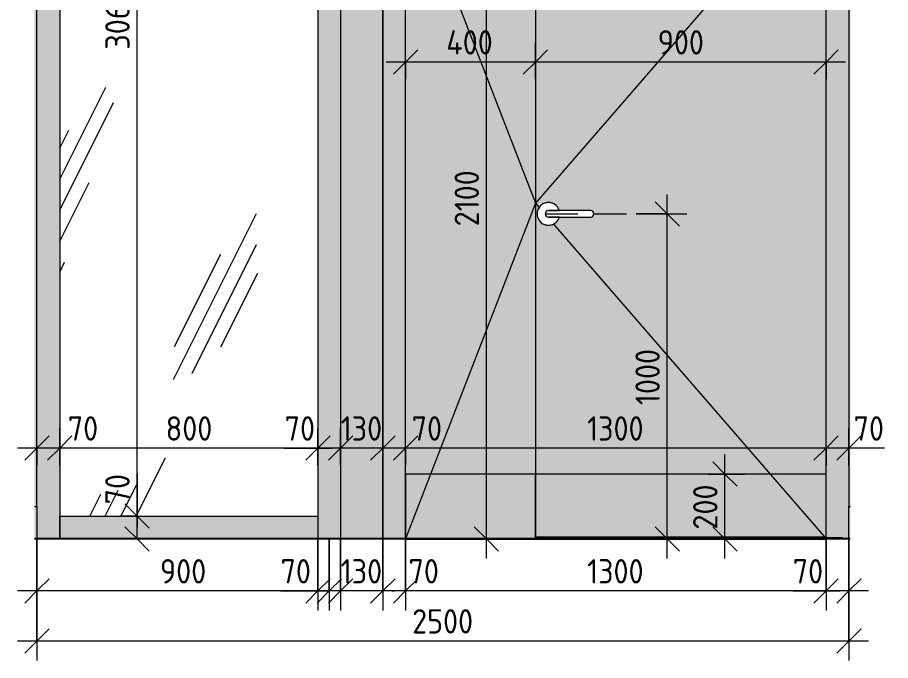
# Model space of a CAD drawing. Header units: millimetres. Extents: x 1724 to 30795, y -433 to 12638.
# Drawn here: x 13324 to 16012, y -374 to 1604 of the extents above; entities that cross this region are included whole.
import ezdxf

# ---------------------------------------------------------------- set-up
doc = ezdxf.new("R2010")
doc.units = ezdxf.units.MM
doc.linetypes.add('ADSK_Штрих_ш2 п1', pattern=[150, 100, -50])
for name, color, linetype, lineweight in [('A-ANNO-DIMS', 7, 'Continuous', 9), ('A-ANNO-DIMS-50', 7, 'Continuous', 9), ('A-DETL', 7, 'Continuous', 9), ('A-DETL-1', 7, 'ADSK_Штрих_ш2 п1', 9), ('A-DOOR', 7, 'Continuous', 9), ('A-FLOR', 7, 'Continuous', 9), ('A-GENM', 7, 'Continuous', 9), ('A-GLAZ-CURT', 7, 'Continuous', 9), ('A-GLAZ-CWMG', 7, 'Continuous', 9), ('A-WALL-PATT', 7, 'Continuous', 9), ('I-WALL', 7, 'Continuous', 9), ('Ограждение', 7, 'Continuous', 9), ('Поручни', 7, 'Continuous', 9)]:
    doc.layers.add(name, color=color, linetype=linetype, lineweight=lineweight)
for name, color, linetype, lineweight, true_color in [('A-DETL-GENF-1', 7, 'Continuous', 9, 0xeeeeee), ('A-FLOR-1', 7, 'Continuous', 9, 0x787878), ('A-FLOR-FNSH-1', 7, 'Continuous', 25, 0x3c3c3c)]:
    doc.layers.add(name, color=color, linetype=linetype, lineweight=lineweight, true_color=true_color)
doc.styles.add('ISOCPEUR_1', font='isocpeur.ttf', dxfattribs={"width": 0.9, "height": 75})
doc.dimstyles.new('ISO-1_5', dxfattribs={"dimscale": 304.8, "dimtxt": 74.698588, "dimasz": 0.246063, "dimexe": 0.19685, "dimexo": 0, "dimgap": 0, "dimtad": 1, "dimdec": 0, "dimrnd": 10, "dimzin": 0, "dimdsep": 46, "dimtxsty": 'ISOCPEUR_1', "dimblk1": 'OBLIQUE', "dimblk2": 'OBLIQUE', "dimsah": 1, "dimcen": 0.09, "dimdle": 0.19685, "dimazin": 0, "dimtfac": 1, "dimtdec": 4, "dimtix": 1, "dimtmove": 0, "dimatfit": 3, "dimfxl": 1, "dimtvp": 1, "dimtolj": 1, "dimtzin": 0, "dimarcsym": 2})
doc.dimstyles.new('ISO-1_5_1', dxfattribs={"dimscale": 304.8, "dimtxt": 74.698588, "dimasz": 0.246063, "dimexe": 0.19685, "dimexo": 0, "dimgap": 0, "dimtad": 1, "dimdec": 0, "dimrnd": 10, "dimzin": 0, "dimdsep": 46, "dimtxsty": 'ISOCPEUR_1', "dimblk1": 'OBLIQUE', "dimblk2": 'OBLIQUE', "dimsah": 1, "dimcen": 0.09, "dimdle": 0.19685, "dimazin": 0, "dimtfac": 1, "dimtdec": 4, "dimtix": 1, "dimtmove": 1, "dimatfit": 3, "dimfxl": 1, "dimtvp": 1, "dimtolj": 1, "dimtzin": 0, "dimarcsym": 2})

# ---------------------------------------------------------------- blocks, each defined once
blk = doc.blocks.new('Прямоугольный импост - 50 x 70 мм-31700031-Д-21 копия 2')
at = {"layer": 'A-GLAZ-CWMG'}
blk.add_hatch(color=256, dxfattribs=at).paths.add_polyline_path([(-24990, 0), (-24940, 0), (-24940, 2100), (-25010, 2100), (-25010, 0)])
blk.add_line((-24940, 2100), (-24940, 0), dxfattribs=at)
blk = doc.blocks.new('Дверь_Витражная_остекление_ - ДВН_ДАО_Главный вход_1200 в свету-31742133-Д-21 копия 2')
at = {"layer": 'A-DOOR'}
blk.add_hatch(color=256, dxfattribs=at).paths.add_polyline_path([(-23475, 199.6), (-23475, 2065), (-23875, 2065), (-23875, 199.6), (-23492.2, 199.6)])
h = blk.add_hatch(color=256, dxfattribs=at)
h.paths.add_polyline_path([(-22580, 199.6), (-22580, 2065), (-23475, 2065), (-23475, 199.6)])
h.paths.add_polyline_path([(-23435, 965), (-23444.5, 966.3), (-23452.8, 969.9), (-23459.9, 975.4), (-23465.4, 982.7), (-23468.8, 991), (-23470, 1000), (-23468.8, 1009.1), (-23465.3, 1017.5), (-23459.7, 1024.7), (-23452.5, 1030.3), (-23442.9, 1034), (-23435, 1035), (-23425.9, 1033.8), (-23417.5, 1030.3), (-23410.3, 1024.7), (-23404.7, 1017.5), (-23401.2, 1010), (-23302.4, 1009.7), (-23298.4, 1007.4), (-23297.1, 1006), (-23296.1, 1004.4), (-23295.3, 1002.6), (-23295.2, 998.4), (-23296.1, 995.6), (-23296.3, 995), (-23299.3, 991.8), (-23301.7, 990.6), (-23302.4, 990.3), (-23309.4, 990), (-23401.5, 990), (-23405.1, 981.7), (-23410.8, 974.7), (-23418.1, 969.3), (-23426.5, 966), (-23435, 965)])
for p, q in [((-23875, 2), (-23875, 2065)), ((-23475, 2065), (-23875, 2065)), ((-22580, 2065), (-23475, 1032.5)), ((-23475, 2065), (-23475, 2)), ((-23475, 1032.5), (-23463.8, 1019.5)), ((-23305, 1010), (-23435, 1010)), ((-23435, 1010), (-23401.5, 1010)), ((-23320, 1010), (-23420, 1010)), ((-23435, 990), (-23305, 990)), ((-23401.5, 990), (-23435, 990)), ((-23420, 990), (-23320, 990)), ((-23419.7, 968.7), (-22585.5, 6.3))]:
    blk.add_line(p, q, dxfattribs=at)
at = {"layer": 'A-DOOR', "flags": 128}
for points in [[(-23420, 1010), (-23420.6, 1010), (-23421.2, 1010), (-23421.8, 1010), (-23422.4, 1010), (-23423, 1010), (-23423.6, 1010), (-23424.1, 1010), (-23424.7, 1010), (-23425.3, 1010), (-23425.8, 1010), (-23426.4, 1010), (-23426.9, 1010), (-23427.5, 1010), (-23428, 1010), (-23428.5, 1010), (-23429, 1010), (-23429.4, 1010), (-23429.9, 1010), (-23430.3, 1010), (-23430.8, 1010), (-23431.2, 1010), (-23431.6, 1010), (-23431.9, 1010), (-23432.3, 1010), (-23432.6, 1010), (-23432.9, 1010), (-23433.2, 1010), (-23433.5, 1010), (-23433.8, 1010), (-23434, 1010), (-23434.2, 1010), (-23434.4, 1010), (-23434.5, 1010), (-23434.7, 1010), (-23434.8, 1010), (-23434.9, 1010), (-23434.9, 1010), (-23435, 1010), (-23435, 1010)], [(-23305, 1010), (-23305, 1010), (-23305.1, 1010), (-23305.2, 1010), (-23305.3, 1010), (-23305.4, 1010), (-23305.6, 1010), (-23305.8, 1010), (-23306, 1010), (-23306.2, 1010), (-23306.4, 1010), (-23306.7, 1010), (-23307, 1010), (-23307.3, 1010), (-23307.6, 1010), (-23308, 1010), (-23308.3, 1010), (-23308.7, 1010), (-23309.1, 1010), (-23309.5, 1010), (-23310, 1010), (-23310.4, 1010), (-23310.9, 1010), (-23311.4, 1010), (-23311.9, 1010), (-23312.4, 1010), (-23312.9, 1010), (-23313.5, 1010), (-23314, 1010), (-23314.6, 1010), (-23315.1, 1010), (-23315.7, 1010), (-23316.3, 1010), (-23316.9, 1010), (-23317.5, 1010), (-23318, 1010), (-23318.6, 1010), (-23319.2, 1010), (-23319.8, 1010), (-23320, 1010)], [(-23435, 990), (-23435, 990), (-23434.9, 990), (-23434.8, 990), (-23434.7, 990), (-23434.6, 990), (-23434.4, 990), (-23434.2, 990), (-23434, 990), (-23433.8, 990), (-23433.6, 990), (-23433.3, 990), (-23433, 990), (-23432.7, 990), (-23432.4, 990), (-23432, 990), (-23431.7, 990), (-23431.3, 990), (-23430.9, 990), (-23430.5, 990), (-23430, 990), (-23429.6, 990), (-23429.1, 990), (-23428.6, 990), (-23428.1, 990), (-23427.6, 990), (-23427.1, 990), (-23426.5, 990), (-23426, 990), (-23425.4, 990), (-23424.9, 990), (-23424.3, 990), (-23423.7, 990), (-23423.1, 990), (-23422.5, 990), (-23422, 990), (-23421.4, 990), (-23420.8, 990), (-23420.2, 990), (-23420, 990)], [(-23320, 990), (-23319.4, 990), (-23318.8, 990), (-23318.2, 990), (-23317.6, 990), (-23317, 990), (-23316.4, 990), (-23315.9, 990), (-23315.3, 990), (-23314.7, 990), (-23314.2, 990), (-23313.6, 990), (-23313.1, 990), (-23312.5, 990), (-23312, 990), (-23311.5, 990), (-23311, 990), (-23310.6, 990), (-23310.1, 990), (-23309.7, 990), (-23309.2, 990), (-23308.8, 990), (-23308.4, 990), (-23308.1, 990), (-23307.7, 990), (-23307.4, 990), (-23307.1, 990), (-23306.8, 990), (-23306.5, 990), (-23306.2, 990), (-23306, 990), (-23305.8, 990), (-23305.6, 990), (-23305.5, 990), (-23305.3, 990), (-23305.2, 990), (-23305.1, 990), (-23305.1, 990), (-23305, 990), (-23305, 990)]]:
    blk.add_lwpolyline(points, dxfattribs=at)
at = {"layer": 'A-DOOR'}
for centre, radius, start, end in [((-23435, 1000), 35, 16.6015, 180), ((-23435, 1000), 35, 98.5767, 105), ((-23435, 1000), 35, 83.5447, 90), ((-23435, 1000), 35, 68.5405, 75), ((-23435, 1000), 35, 53.5543, 60), ((-23435, 1000), 35, 39.7263, 45), ((-23435, 1000), 35, 180, 343.3985), ((-23435, 1000), 10, 90, 270), ((-23435, 1000), 10, 90, 270), ((-23435, 1000), 35, 23.6155, 30), ((-23305, 1000), 10, 270, 90), ((-23435, 1000), 35, 300, 306.4457), ((-23435, 1000), 35, 315, 320.2737), ((-23435, 1000), 35, 330, 336.3845), ((-23435, 1000), 35, 255, 261.4233), ((-23435, 1000), 35, 270, 276.4553), ((-23435, 1000), 35, 285, 291.4595)]:
    blk.add_arc(centre, radius, start, end, dxfattribs=at)
blk = doc.blocks.new('Системная панель - Стемалит - 40мм-31720939-Д-21 копия 2')
at = {"layer": 'A-GLAZ-CURT'}
blk.add_hatch(color=256, dxfattribs=at).paths.add_polyline_path([(-23945, 0), (-23945, 3130), (-24075, 3130), (-24075, 0)])
for p, q in [((-23945, 3130), (-24075, 3130)), ((-24075, 3130), (-24075, 2100)), ((-23945, 2100), (-23945, 3130)), ((-24075, 2100), (-24075, 0)), ((-23945, 0), (-23945, 2100))]:
    blk.add_line(p, q, dxfattribs=at)
blk = doc.blocks.new('Прямоугольный импост - 50 x 70 мм-31687886-Д-21 копия 2')
at = {"layer": 'A-GLAZ-CWMG'}
blk.add_hatch(color=256, dxfattribs=at).paths.add_polyline_path([(-23945, 0), (-23925, 0), (-23925, 2), (-23875, 2), (-23875, 2100), (-23945, 2100), (-23945, 2)])
for p, q in [((-23945, 2100), (-23945, 0)), ((-23875, 2100), (-23875, 2065))]:
    blk.add_line(p, q, dxfattribs=at)
blk = doc.blocks.new('Плинтус - Плинтус керамогранит бежевый-32865273-Д-21 копия 2')
at = {"layer": 'A-GENM'}
blk.add_hatch(color=256, dxfattribs=at).paths.add_polyline_path([(-22505.4, 0), (-22505.4, 100), (-22510, 100), (-22510, 0)])
for p, q in [((-22510, 100), (-22505.4, 100)), ((-22510, 0), (-22510, 100))]:
    blk.add_line(p, q, dxfattribs=at)
blk = doc.blocks.new('Плинтус - Плинтус керамогранит бежевый-32865274-Д-21 копия 2')
at = {"layer": 'A-GENM'}
blk.add_hatch(color=256, dxfattribs=at).paths.add_polyline_path([(-25017.7, 0), (-25010, 0), (-25010, 100), (-25017.7, 100), (-25017.7, 6.9)])
for p, q in [((-25017.7, 100), (-25010, 100)), ((-25010, 100), (-25010, 0))]:
    blk.add_line(p, q, dxfattribs=at)
blk = doc.blocks.new('Прямоугольный импост - 50 x 70 мм-31701779-Д-21 копия 2')
at = {"layer": 'A-GLAZ-CWMG'}
blk.add_hatch(color=256, dxfattribs=at).paths.add_polyline_path([(-22510, 0), (-22510, 2100), (-22580, 2100), (-22580, 2), (-22530, 2), (-22530, 0)])
blk.add_line((-22580, 6.3), (-22580, 2100), dxfattribs=at)
blk = doc.blocks.new('Системная панель - Стекло - 40мм-31720953-Д-21 копия 2')
at = {"layer": 'A-GLAZ-CURT'}
h = blk.add_hatch(dxfattribs=at)
h.set_pattern_fill('FP_2', color=256, style=0, pattern_type=2)
h.set_pattern_definition([(63.435, (-23373.8, 63.5), (-511.17, 1533.5), [635, -381, 635, -381, -807.8]), (63.435, (-23373.8, 63.5), (-511.17, 1533.5), [-2032, 254, -553.8]), (63.435, (-23405.6, 95.2), (-511.17, 1533.5), [508, -635, 381, -381, -934.8]), (63.435, (-23405.6, 95.2), (-511.17, 1533.5), [-1905, 444.5, -490.3]), (63.435, (-23405.6, 190.5), (-511.17, 1533.5), [381, -762, 254, -381, -1061.8]), (63.435, (-23405.6, 190.5), (-511.17, 1533.5), [-1778, 571.5, -490.3]), (63.435, (-23310.3, 95.2), (-511.17, 1533.5), [381, -762, 317.5, -12809.3]), (63.435, (-23215, 190.5), (-511.17, 1533.5), [190.5, -952.5, 127, -12999.8]), (63.435, (-23373.8, 349.2), (-511.17, 1533.5), [127, -952.5, 127, -508, -1125.3]), (63.435, (-23373.8, 349.2), (-511.17, 1533.5), [-1714.5, 317.5, -807.8]), (63.435, (-22802.3, 254), (-511.17, 1533.5), [635, -952.5, 762, -503]), (63.435, (-22802.3, 158.8), (-511.17, 1533.5), [889, -635, 952.5, -376]), (63.435, (-22738.8, 190.5), (-511.17, 1533.5), [1016, -508, 762, -553.8]), (63.435, (-22643.6, 285.8), (-511.17, 1533.5), [635, -889, 508, -807.8]), (63.435, (-22738.8, 476.2), (-511.17, 1533.5), [317.5, -1270, 381, -871.3]), (63.435, (-22548.3, 381), (-511.17, 1533.5), [254, -1270, 254, -1061.8])])
h.paths.add_polyline_path([(-24940, 70), (-24145, 70), (-24145, 3130), (-24940, 3130), (-24940, 1598.2)])
blk = doc.blocks.new('Прямоугольный импост - 50 x 70 мм-31702100-Д-21 копия 2')
at = {"layer": 'A-GLAZ-CWMG'}
blk.add_hatch(color=256, dxfattribs=at).paths.add_polyline_path([(-24075, 0), (-24075, 2100), (-24145, 2100), (-24145, 0)])
for p, q in [((-24145, 2100), (-24145, 0)), ((-24075, 2100), (-24075, 0))]:
    blk.add_line(p, q, dxfattribs=at)
blk = doc.blocks.new('Прямоугольный импост - 50 x 70 мм-31720914-Д-21 копия 2')
at = {"layer": 'A-GLAZ-CWMG'}
blk.add_hatch(color=256, dxfattribs=at).paths.add_polyline_path([(-24145, 0), (-24145, 70), (-24940, 70), (-24940, 0)])
for p, q in [((-24940, 0), (-24940, 70)), ((-24940, 70), (-24145, 70)), ((-24145, 70), (-24145, 0))]:
    blk.add_line(p, q, dxfattribs=at)
blk = doc.blocks.new('Ограждение - Ограждение-32870734-Д-21 копия 2')
at = {"layer": 'Ограждение'}
blk.add_hatch(color=256, dxfattribs=at).paths.add_polyline_path([(-22620, 0), (-22620, 2), (-22580, 2), (-22580, 6.3), (-23475, 6.3), (-23475, 2), (-23268.9, 2), (-23268.9, 0)])
at = {"layer": 'Поручни'}
for p, q in [((-23475, 6.3), (-22580, 6.3)), ((-22580, 6.3), (-22580, 2))]:
    blk.add_line(p, q, dxfattribs=at)
blk = doc.blocks.new('DIMBLOCK59-Д-21 копия 2')
at = {"layer": 'A-ANNO-DIMS-50'}
for p, q in [((15813.8, 226.2), (15813.8, 339.2)), ((15883.8, 226.2), (15883.8, 339.2)), ((15943.8, 279.2), (15813.8, 279.2)), ((15813.8, 279.2), (15813.8, 226.2)), ((15848.4, 279.2), (15848.8, 279.2)), ((15993.2, 279.2), (15848.4, 279.2)), ((15883.8, 279.2), (15883.8, 226.2))]:
    blk.add_line(p, q, dxfattribs=at)
at = {"layer": 'A-ANNO-DIMS-50', "lineweight": 20}
for p, q in [((15813.8, 279.2), (15851.3, 316.7)), ((15883.8, 279.2), (15921.3, 316.7)), ((15813.8, 279.2), (15776.3, 241.7)), ((15883.8, 279.2), (15846.3, 241.7))]:
    blk.add_line(p, q, dxfattribs=at)
at = {"layer": 'A-ANNO-DIMS-50', "color": 0, "insert": (15898.4, 377.2), "char_height": 75, "width": 113.772, "attachment_point": 1, "line_spacing_factor": 1.149209, "style": 'ISOCPEUR_1'}
blk.add_mtext('70', dxfattribs=at)
blk = doc.blocks.new('_Oblique')
at = {"color": 0, "linetype": 'ByBlock', "lineweight": -2}
blk.add_line((-0.5, -0.5), (0.5, 0.5), dxfattribs=at)
blk = doc.blocks.new('DIMBLOCK60-Д-21 копия 2')
at = {"layer": 'A-ANNO-DIMS-50'}
for p, q in [((14518.8, 226.2), (14518.8, 339.2)), ((15813.8, 226.2), (15813.8, 339.2)), ((15813.8, 279.2), (14518.8, 279.2)), ((14518.8, 279.2), (14518.8, 226.2)), ((15813.8, 279.2), (15813.8, 226.2))]:
    blk.add_line(p, q, dxfattribs=at)
at = {"layer": 'A-ANNO-DIMS-50', "lineweight": 20}
for p, q in [((14518.8, 279.2), (14556.3, 316.7)), ((15813.8, 279.2), (15851.3, 316.7)), ((14518.8, 279.2), (14481.3, 241.7)), ((15813.8, 279.2), (15776.3, 241.7))]:
    blk.add_line(p, q, dxfattribs=at)
at = {"layer": 'A-ANNO-DIMS-50', "color": 0, "insert": (15077.9, 377.2), "char_height": 75, "width": 212.029, "attachment_point": 1, "line_spacing_factor": 1.149209, "style": 'ISOCPEUR_1'}
blk.add_mtext('1300', dxfattribs=at)
blk = doc.blocks.new('DIMBLOCK61-Д-21 копия 2')
at = {"layer": 'A-ANNO-DIMS-50'}
for p, q in [((14448.8, 226.2), (14448.8, 339.2)), ((14518.8, 226.2), (14518.8, 339.2)), ((14518.8, 279.2), (14448.8, 279.2)), ((14448.8, 279.2), (14448.8, 226.2)), ((14487.7, 279.2), (14483.8, 279.2)), ((14632.5, 279.2), (14487.7, 279.2)), ((14518.8, 279.2), (14518.8, 226.2))]:
    blk.add_line(p, q, dxfattribs=at)
at = {"layer": 'A-ANNO-DIMS-50', "lineweight": 20}
for p, q in [((14448.8, 279.2), (14486.3, 316.7)), ((14518.8, 279.2), (14556.3, 316.7)), ((14448.8, 279.2), (14411.3, 241.7)), ((14518.8, 279.2), (14481.3, 241.7))]:
    blk.add_line(p, q, dxfattribs=at)
at = {"layer": 'A-ANNO-DIMS-50', "color": 0, "insert": (14537.7, 377.2), "char_height": 75, "width": 113.772, "attachment_point": 1, "line_spacing_factor": 1.149209, "style": 'ISOCPEUR_1'}
blk.add_mtext('70', dxfattribs=at)
blk = doc.blocks.new('DIMBLOCK62-Д-21 копия 2')
at = {"layer": 'A-ANNO-DIMS-50'}
for p, q in [((14318.8, 226.2), (14318.8, 339.2)), ((14448.8, 226.2), (14448.8, 339.2)), ((14448.8, 279.2), (14318.8, 279.2)), ((14318.8, 279.2), (14318.8, 226.2)), ((14448.8, 279.2), (14448.8, 226.2))]:
    blk.add_line(p, q, dxfattribs=at)
at = {"layer": 'A-ANNO-DIMS-50', "lineweight": 20}
for p, q in [((14318.8, 279.2), (14356.3, 316.7)), ((14448.8, 279.2), (14486.3, 316.7)), ((14318.8, 279.2), (14281.3, 241.7)), ((14448.8, 279.2), (14411.3, 241.7))]:
    blk.add_line(p, q, dxfattribs=at)
at = {"layer": 'A-ANNO-DIMS-50', "color": 0, "insert": (14319.1, 377.2), "char_height": 75, "width": 155.143, "attachment_point": 1, "line_spacing_factor": 1.149209, "style": 'ISOCPEUR_1'}
blk.add_mtext('130', dxfattribs=at)
blk = doc.blocks.new('DIMBLOCK63-Д-21 копия 2')
at = {"layer": 'A-ANNO-DIMS-50'}
for p, q in [((14248.8, 226.2), (14248.8, 339.2)), ((14318.8, 226.2), (14318.8, 339.2)), ((14146.5, 279.2), (14291.3, 279.2)), ((14318.8, 279.2), (14248.8, 279.2)), ((14248.8, 279.2), (14248.8, 226.2)), ((14291.3, 279.2), (14283.8, 279.2)), ((14318.8, 279.2), (14318.8, 226.2))]:
    blk.add_line(p, q, dxfattribs=at)
at = {"layer": 'A-ANNO-DIMS-50', "lineweight": 20}
for p, q in [((14248.8, 279.2), (14286.3, 316.7)), ((14318.8, 279.2), (14356.3, 316.7)), ((14248.8, 279.2), (14211.3, 241.7)), ((14318.8, 279.2), (14281.3, 241.7))]:
    blk.add_line(p, q, dxfattribs=at)
at = {"layer": 'A-ANNO-DIMS-50', "color": 0, "insert": (14146.5, 377.2), "char_height": 75, "width": 113.772, "attachment_point": 1, "line_spacing_factor": 1.149209, "style": 'ISOCPEUR_1'}
blk.add_mtext('70', dxfattribs=at)
blk = doc.blocks.new('DIMBLOCK64-Д-21 копия 2')
at = {"layer": 'A-ANNO-DIMS-50'}
for p, q in [((13453.8, 226.2), (13453.8, 339.2)), ((14248.8, 226.2), (14248.8, 339.2)), ((14248.8, 279.2), (13453.8, 279.2)), ((13453.8, 279.2), (13453.8, 226.2)), ((14248.8, 279.2), (14248.8, 226.2))]:
    blk.add_line(p, q, dxfattribs=at)
at = {"layer": 'A-ANNO-DIMS-50', "lineweight": 20}
for p, q in [((13453.8, 279.2), (13491.3, 316.7)), ((14248.8, 279.2), (14286.3, 316.7)), ((13453.8, 279.2), (13416.3, 241.7)), ((14248.8, 279.2), (14211.3, 241.7))]:
    blk.add_line(p, q, dxfattribs=at)
at = {"layer": 'A-ANNO-DIMS-50', "color": 0, "insert": (13780.2, 377.2), "char_height": 75, "width": 170.658, "attachment_point": 1, "line_spacing_factor": 1.149209, "style": 'ISOCPEUR_1'}
blk.add_mtext('800', dxfattribs=at)
blk = doc.blocks.new('DIMBLOCK65-Д-21 копия 2')
at = {"layer": 'A-ANNO-DIMS-50'}
for p, q in [((13383.8, 226.2), (13383.8, 339.2)), ((13453.8, 226.2), (13453.8, 339.2)), ((13453.8, 279.2), (13323.8, 279.2)), ((13383.8, 279.2), (13383.8, 226.2)), ((13428.8, 279.2), (13418.8, 279.2)), ((13573.6, 279.2), (13428.8, 279.2)), ((13453.8, 279.2), (13453.8, 226.2))]:
    blk.add_line(p, q, dxfattribs=at)
at = {"layer": 'A-ANNO-DIMS-50', "lineweight": 20}
for p, q in [((13383.8, 279.2), (13421.3, 316.7)), ((13453.8, 279.2), (13491.3, 316.7)), ((13383.8, 279.2), (13346.3, 241.7)), ((13453.8, 279.2), (13416.3, 241.7))]:
    blk.add_line(p, q, dxfattribs=at)
at = {"layer": 'A-ANNO-DIMS-50', "color": 0, "insert": (13478.8, 377.2), "char_height": 75, "width": 113.772, "attachment_point": 1, "line_spacing_factor": 1.149209, "style": 'ISOCPEUR_1'}
blk.add_mtext('70', dxfattribs=at)
blk = doc.blocks.new('DIMBLOCK66-Д-21 копия 2')
at = {"layer": 'A-ANNO-DIMS-50'}
for p, q in [((15324.7, -60), (15324.7, 1060)), ((15228.8, 1000), (15384.7, 1000)), ((15324.7, 1000), (15228.8, 1000)), ((15271.7, 0), (15384.7, 0)), ((15324.7, 0), (15271.7, 0))]:
    blk.add_line(p, q, dxfattribs=at)
at = {"layer": 'A-ANNO-DIMS-50', "lineweight": 20}
for p, q in [((15324.7, 1000), (15287.2, 1037.5)), ((15324.7, 1000), (15362.2, 962.5)), ((15324.7, 0), (15287.2, 37.5)), ((15324.7, 0), (15362.2, -37.5))]:
    blk.add_line(p, q, dxfattribs=at)
at = {"layer": 'A-ANNO-DIMS-50', "color": 0, "insert": (15226.7, 411.7), "char_height": 75, "width": 212.029, "attachment_point": 1, "rotation": 90, "line_spacing_factor": 1.149209, "style": 'ISOCPEUR_1'}
blk.add_mtext('1000', dxfattribs=at)
blk = doc.blocks.new('DIMBLOCK67-Д-21 копия 2')
at = {"layer": 'A-ANNO-DIMS-50'}
for p, q in [((14767.9, -60), (14767.9, 2160)), ((14714.8, 2100), (14827.9, 2100)), ((14767.9, 2100), (14714.8, 2100)), ((14714.8, 0), (14827.9, 0)), ((14767.9, 0), (14714.8, 0))]:
    blk.add_line(p, q, dxfattribs=at)
at = {"layer": 'A-ANNO-DIMS-50', "lineweight": 20}
for p, q in [((14767.9, 2100), (14730.4, 2137.5)), ((14767.9, 2100), (14805.4, 2062.5)), ((14767.9, 0), (14730.4, 37.5)), ((14767.9, 0), (14805.4, -37.5))]:
    blk.add_line(p, q, dxfattribs=at)
at = {"layer": 'A-ANNO-DIMS-50', "color": 0, "insert": (14669.9, 961.7), "char_height": 75, "width": 212.029, "attachment_point": 1, "rotation": 90, "line_spacing_factor": 1.149209, "style": 'ISOCPEUR_1'}
blk.add_mtext('2100', dxfattribs=at)
blk = doc.blocks.new('DIMBLOCK68-Д-21 копия 2')
at = {"layer": 'A-ANNO-DIMS-50'}
for p, q in [((13692.2, 200.9), (13692.2, 56.1)), ((13639.2, 70), (13752.2, 70)), ((13692.2, 70), (13639.2, 70)), ((13692.2, 0), (13692.2, 70)), ((13692.2, 56.1), (13692.2, 35)), ((13639.2, 0), (13752.2, 0)), ((13692.2, 0), (13639.2, 0))]:
    blk.add_line(p, q, dxfattribs=at)
at = {"layer": 'A-ANNO-DIMS-50', "lineweight": 20}
for p, q in [((13692.2, 70), (13654.7, 107.5)), ((13692.2, 70), (13729.7, 32.5)), ((13692.2, 0), (13654.7, 37.5)), ((13692.2, 0), (13729.7, -37.5))]:
    blk.add_line(p, q, dxfattribs=at)
at = {"layer": 'A-ANNO-DIMS-50', "color": 0, "insert": (13594.2, 106.1), "char_height": 75, "width": 113.772, "attachment_point": 1, "rotation": 90, "line_spacing_factor": 1.149209, "style": 'ISOCPEUR_1'}
blk.add_mtext('70', dxfattribs=at)
blk = doc.blocks.new('DIMBLOCK69-Д-21 копия 2')
at = {"layer": 'A-ANNO-DIMS-50', "lineweight": 20}
for p, q in [((13692.2, 3130), (13654.7, 3167.5)), ((13692.2, 3130), (13729.7, 3092.5)), ((13692.2, 70), (13654.7, 107.5)), ((13692.2, 70), (13729.7, 32.5))]:
    blk.add_line(p, q, dxfattribs=at)
at = {"layer": 'A-ANNO-DIMS-50'}
for p, q in [((13639.2, 3130), (13752.2, 3130)), ((13692.2, 3130), (13639.2, 3130)), ((13692.2, 70), (13692.2, 3130)), ((13639.2, 70), (13752.2, 70)), ((13692.2, 70), (13639.2, 70))]:
    blk.add_line(p, q, dxfattribs=at)
at = {"layer": 'A-ANNO-DIMS-50', "color": 0, "insert": (13594.2, 1505.2), "char_height": 75, "width": 227.543, "attachment_point": 1, "rotation": 90, "line_spacing_factor": 1.149209, "style": 'ISOCPEUR_1'}
blk.add_mtext('3060', dxfattribs=at)
blk = doc.blocks.new('DIMBLOCK74-Д-21 копия 2')
at = {"layer": 'A-ANNO-DIMS-50'}
for p, q in [((14918.8, 1414.2), (14918.8, 1527.3)), ((15813.8, 1414.2), (15813.8, 1527.3)), ((15873.8, 1467.3), (14918.8, 1467.3)), ((14918.8, 1467.3), (14918.8, 1414.2)), ((15813.8, 1467.3), (15813.8, 1414.2))]:
    blk.add_line(p, q, dxfattribs=at)
at = {"layer": 'A-ANNO-DIMS-50', "lineweight": 20}
for p, q in [((14918.8, 1467.3), (14956.3, 1504.8)), ((15813.8, 1467.3), (15851.3, 1504.8)), ((14918.8, 1467.3), (14881.3, 1429.8)), ((15813.8, 1467.3), (15776.3, 1429.8))]:
    blk.add_line(p, q, dxfattribs=at)
at = {"layer": 'A-ANNO-DIMS-50', "color": 0, "insert": (15295.2, 1565.3), "char_height": 75, "width": 170.658, "attachment_point": 1, "line_spacing_factor": 1.149209, "style": 'ISOCPEUR_1'}
blk.add_mtext('900', dxfattribs=at)
blk = doc.blocks.new('DIMBLOCK75-Д-21 копия 2')
at = {"layer": 'A-ANNO-DIMS-50'}
for p, q in [((14518.8, 1414.2), (14518.8, 1527.3)), ((14918.8, 1414.2), (14918.8, 1527.3)), ((14918.8, 1467.3), (14458.8, 1467.3)), ((14518.8, 1467.3), (14518.8, 1414.2)), ((14918.8, 1467.3), (14918.8, 1414.2))]:
    blk.add_line(p, q, dxfattribs=at)
at = {"layer": 'A-ANNO-DIMS-50', "lineweight": 20}
for p, q in [((14518.8, 1467.3), (14556.3, 1504.8)), ((14918.8, 1467.3), (14956.3, 1504.8)), ((14518.8, 1467.3), (14481.3, 1429.8)), ((14918.8, 1467.3), (14881.3, 1429.8))]:
    blk.add_line(p, q, dxfattribs=at)
at = {"layer": 'A-ANNO-DIMS-50', "color": 0, "insert": (14644.1, 1565.3), "char_height": 75, "width": 179.277, "attachment_point": 1, "line_spacing_factor": 1.149209, "style": 'ISOCPEUR_1'}
blk.add_mtext('400', dxfattribs=at)
blk = doc.blocks.new('DIMBLOCK76-Д-21 копия 2')
at = {"layer": 'A-ANNO-DIMS-50'}
for p, q in [((15502.2, -60), (15502.2, 259.6)), ((15449.1, 199.6), (15562.2, 199.6)), ((15502.2, 199.6), (15449.1, 199.6)), ((15449.1, 0), (15562.2, 0)), ((15502.2, 0), (15449.1, 0))]:
    blk.add_line(p, q, dxfattribs=at)
at = {"layer": 'A-ANNO-DIMS-50', "lineweight": 20}
for p, q in [((15502.2, 199.6), (15464.7, 237.1)), ((15502.2, 199.6), (15539.7, 162.1)), ((15502.2, 0), (15464.7, 37.5)), ((15502.2, 0), (15539.7, -37.5))]:
    blk.add_line(p, q, dxfattribs=at)
at = {"layer": 'A-ANNO-DIMS-50', "color": 0, "insert": (15404.2, 28.7), "char_height": 75, "width": 170.658, "attachment_point": 1, "rotation": 90, "line_spacing_factor": 1.149209, "style": 'ISOCPEUR_1'}
blk.add_mtext('200', dxfattribs=at)
blk = doc.blocks.new('DIMBLOCK77-Д-21 копия 2')
at = {"layer": 'A-ANNO-DIMS-50'}
for p, q in [((15813.8, 0), (15813.8, -220.2)), ((15813.8, -160.2), (15813.8, 0)), ((15883.8, 0), (15883.8, -220.2)), ((15883.8, -160.2), (15883.8, 0)), ((15711, -160.2), (15855.8, -160.2)), ((15943.8, -160.2), (15813.8, -160.2)), ((15855.8, -160.2), (15848.8, -160.2))]:
    blk.add_line(p, q, dxfattribs=at)
at = {"layer": 'A-ANNO-DIMS-50', "lineweight": 20}
for p, q in [((15813.8, -160.2), (15851.3, -122.7)), ((15883.8, -160.2), (15921.3, -122.7)), ((15813.8, -160.2), (15776.3, -197.7)), ((15883.8, -160.2), (15846.3, -197.7))]:
    blk.add_line(p, q, dxfattribs=at)
at = {"layer": 'A-ANNO-DIMS-50', "color": 0, "insert": (15711, -62.3), "char_height": 75, "width": 113.772, "attachment_point": 1, "line_spacing_factor": 1.149209, "style": 'ISOCPEUR_1'}
blk.add_mtext('70', dxfattribs=at)
blk = doc.blocks.new('DIMBLOCK78-Д-21 копия 2')
at = {"layer": 'A-ANNO-DIMS-50'}
for p, q in [((14518.8, 0), (14518.8, -220.2)), ((14518.8, -160.2), (14518.8, 0)), ((15813.8, 0), (15813.8, -220.2)), ((15813.8, -160.2), (15813.8, 0)), ((15813.8, -160.2), (14518.8, -160.2))]:
    blk.add_line(p, q, dxfattribs=at)
at = {"layer": 'A-ANNO-DIMS-50', "lineweight": 20}
for p, q in [((14518.8, -160.2), (14556.3, -122.7)), ((15813.8, -160.2), (15851.3, -122.7)), ((14518.8, -160.2), (14481.3, -197.7)), ((15813.8, -160.2), (15776.3, -197.7))]:
    blk.add_line(p, q, dxfattribs=at)
at = {"layer": 'A-ANNO-DIMS-50', "color": 0, "insert": (15077.9, -62.3), "char_height": 75, "width": 212.029, "attachment_point": 1, "line_spacing_factor": 1.149209, "style": 'ISOCPEUR_1'}
blk.add_mtext('1300', dxfattribs=at)
blk = doc.blocks.new('DIMBLOCK79-Д-21 копия 2')
at = {"layer": 'A-ANNO-DIMS-50'}
for p, q in [((14448.8, 0), (14448.8, -220.2)), ((14448.8, -160.2), (14448.8, 0)), ((14518.8, 0), (14518.8, -220.2)), ((14518.8, -160.2), (14518.8, 0)), ((14518.8, -160.2), (14448.8, -160.2)), ((14477.9, -160.2), (14483.8, -160.2)), ((14622.7, -160.2), (14477.9, -160.2))]:
    blk.add_line(p, q, dxfattribs=at)
at = {"layer": 'A-ANNO-DIMS-50', "lineweight": 20}
for p, q in [((14448.8, -160.2), (14486.3, -122.7)), ((14518.8, -160.2), (14556.3, -122.7)), ((14448.8, -160.2), (14411.3, -197.7)), ((14518.8, -160.2), (14481.3, -197.7))]:
    blk.add_line(p, q, dxfattribs=at)
at = {"layer": 'A-ANNO-DIMS-50', "color": 0, "insert": (14527.9, -62.3), "char_height": 75, "width": 113.772, "attachment_point": 1, "line_spacing_factor": 1.149209, "style": 'ISOCPEUR_1'}
blk.add_mtext('70', dxfattribs=at)
blk = doc.blocks.new('DIMBLOCK80-Д-21 копия 2')
at = {"layer": 'A-ANNO-DIMS-50'}
for p, q in [((14318.8, 0), (14318.8, -220.2)), ((14318.8, -160.2), (14318.8, 0)), ((14448.8, 0), (14448.8, -220.2)), ((14448.8, -160.2), (14448.8, 0)), ((14448.8, -160.2), (14318.8, -160.2))]:
    blk.add_line(p, q, dxfattribs=at)
at = {"layer": 'A-ANNO-DIMS-50', "lineweight": 20}
for p, q in [((14318.8, -160.2), (14356.3, -122.7)), ((14448.8, -160.2), (14486.3, -122.7)), ((14318.8, -160.2), (14281.3, -197.7)), ((14448.8, -160.2), (14411.3, -197.7))]:
    blk.add_line(p, q, dxfattribs=at)
at = {"layer": 'A-ANNO-DIMS-50', "color": 0, "insert": (14319.1, -62.3), "char_height": 75, "width": 155.143, "attachment_point": 1, "line_spacing_factor": 1.149209, "style": 'ISOCPEUR_1'}
blk.add_mtext('130', dxfattribs=at)
blk = doc.blocks.new('DIMBLOCK81-Д-21 копия 2')
at = {"layer": 'A-ANNO-DIMS-50'}
for p, q in [((14248.8, 0), (14248.8, -220.2)), ((14248.8, -160.2), (14248.8, 0)), ((14318.8, 0), (14318.8, -220.2)), ((14318.8, -160.2), (14318.8, 0)), ((14133.9, -160.2), (14278.7, -160.2)), ((14318.8, -160.2), (14188.8, -160.2)), ((14278.7, -160.2), (14283.8, -160.2))]:
    blk.add_line(p, q, dxfattribs=at)
at = {"layer": 'A-ANNO-DIMS-50', "lineweight": 20}
for p, q in [((14248.8, -160.2), (14286.3, -122.7)), ((14318.8, -160.2), (14356.3, -122.7)), ((14248.8, -160.2), (14211.3, -197.7)), ((14318.8, -160.2), (14281.3, -197.7))]:
    blk.add_line(p, q, dxfattribs=at)
at = {"layer": 'A-ANNO-DIMS-50', "color": 0, "insert": (14133.9, -62.3), "char_height": 75, "width": 113.772, "attachment_point": 1, "line_spacing_factor": 1.149209, "style": 'ISOCPEUR_1'}
blk.add_mtext('70', dxfattribs=at)
blk = doc.blocks.new('DIMBLOCK82-Д-21 копия 2')
at = {"layer": 'A-ANNO-DIMS-50'}
for p, q in [((14283.8, 0), (14283.8, -220.2)), ((14283.8, -160.2), (14283.8, 0)), ((13383.8, 0), (13383.8, -220.2)), ((13383.8, -160.2), (13383.8, 0)), ((14343.8, -160.2), (13323.8, -160.2))]:
    blk.add_line(p, q, dxfattribs=at)
at = {"layer": 'A-ANNO-DIMS-50', "lineweight": 20}
for p, q in [((13383.8, -160.2), (13421.3, -122.7)), ((14283.8, -160.2), (14321.3, -122.7)), ((13383.8, -160.2), (13346.3, -197.7)), ((14283.8, -160.2), (14246.3, -197.7))]:
    blk.add_line(p, q, dxfattribs=at)
at = {"layer": 'A-ANNO-DIMS-50', "color": 0, "insert": (13762.7, -62.3), "char_height": 75, "width": 170.658, "attachment_point": 1, "line_spacing_factor": 1.149209, "style": 'ISOCPEUR_1'}
blk.add_mtext('900', dxfattribs=at)
blk = doc.blocks.new('DIMBLOCK83-Д-21 копия 2')
at = {"layer": 'A-ANNO-DIMS-50'}
for p, q in [((13383.8, 0), (13383.8, -374.3)), ((13383.8, -314.3), (13383.8, 0)), ((15883.8, 0), (15883.8, -374.3)), ((15883.8, -314.3), (15883.8, 0)), ((15943.8, -314.3), (13323.8, -314.3))]:
    blk.add_line(p, q, dxfattribs=at)
at = {"layer": 'A-ANNO-DIMS-50', "lineweight": 20}
for p, q in [((13383.8, -314.3), (13421.3, -276.8)), ((15883.8, -314.3), (15921.3, -276.8)), ((13383.8, -314.3), (13346.3, -351.8)), ((15883.8, -314.3), (15846.3, -351.8))]:
    blk.add_line(p, q, dxfattribs=at)
at = {"layer": 'A-ANNO-DIMS-50', "color": 0, "insert": (14539, -216.3), "char_height": 75, "width": 227.543, "attachment_point": 1, "line_spacing_factor": 1.149209, "style": 'ISOCPEUR_1'}
blk.add_mtext('2500', dxfattribs=at)

msp = doc.modelspace()

# ---------------------------------------------------------------- hatches: boundary and pattern name
at = {"layer": 'A-DETL-GENF-1'}
for points in [[(14901.6, 2), (14918.8, 2), (14918.8, 199.6), (14518.8, 199.6), (14518.8, 2), (14859.4, 2)], [(15813.8, 6.3), (15813.8, 199.6), (14918.8, 199.6), (14918.8, 6.3)], [(14632.2, 0), (14918.8, 0), (14918.8, 2), (14518.8, 2), (14518.8, 0), (14613.9, 0)], [(15016.5, 0), (15016.5, 2), (14918.8, 2), (14918.8, 0), (14968.8, 0)]]:
    msp.add_hatch(color=256, dxfattribs=at).paths.add_polyline_path(points)
at = {"layer": 'A-FLOR'}
msp.add_hatch(color=256, dxfattribs=at).paths.add_polyline_path([(14518.8, 0), (14518.8, 2), (14468.8, 2), (14468.8, 0)])
at = {"layer": 'A-FLOR-1'}
h = msp.add_hatch(color=256, dxfattribs=at)
h.paths.add_polyline_path([(15773.8, 0), (15863.8, 0), (15863.8, 2), (15773.8, 2)])
h.paths.add_polyline_path([(15124.9, 0), (15124.9, 2), (15016.5, 2), (15016.5, 0)])
at = {"layer": 'A-WALL-PATT'}
msp.add_hatch(color=256, dxfattribs=at).paths.add_polyline_path([(13376.1, 100), (13383.8, 100), (13383.8, 3200), (15883.8, 3200), (15883.8, 100), (15888.3, 100), (15888.3, 3202.4), (13376.1, 3202.4), (13376.1, 1598.2)])

# ---------------------------------------------------------------- linework, layer by layer
at = {"layer": 'A-DETL'}
for p, q in [((14518.8, 2065), (14918.8, 1032.5)), ((14918.8, 1032.5), (14518.8, 0)), ((14918.8, 199.6), (14518.8, 199.6)), ((14518.8, 199.6), (14518.8, -0.4)), ((15813.8, 199.6), (14918.8, 199.6)), ((14918.8, 199.6), (14918.8, -0.4)), ((14918.8, -0.4), (14918.8, 199.6)), ((15813.8, -0.4), (15813.8, 199.6)), ((14518.8, -0.4), (14918.8, -0.4)), ((14918.8, -0.4), (15813.8, -0.4))]:
    msp.add_line(p, q, dxfattribs=at)
at = {"layer": 'A-DETL-1'}
msp.add_line((14948.8, 1000), (15228.8, 1000), dxfattribs=at)
at = {"layer": 'A-FLOR'}
for p, q in [((14468.8, 0), (14468.8, 2)), ((14468.8, 2), (15016.5, 2)), ((14901.6, 2), (14901.6, 0))]:
    msp.add_line(p, q, dxfattribs=at)
at = {"layer": 'A-FLOR-FNSH-1'}
for p, q in [((15888.3, 0), (13376.1, 0)), ((15124.9, 2), (15016.5, 2)), ((15016.5, 2), (15016.5, 0)), ((15124.9, 0), (15124.9, 2)), ((15863.8, 2), (15773.8, 2)), ((15773.8, 2), (15773.8, 0)), ((15863.8, 0), (15863.8, 2)), ((15888.3, -0.1), (13376.1, -0.1))]:
    msp.add_line(p, q, dxfattribs=at)
at = {"layer": 'I-WALL'}
for p, q in [((13383.8, 100), (13383.8, 3200)), ((15883.8, 3200), (15883.8, 100))]:
    msp.add_line(p, q, dxfattribs=at)

# ---------------------------------------------------------------- block references
at = {"layer": 'A-DOOR'}
msp.add_blockref('Дверь_Витражная_остекление_ - ДВН_ДАО_Главный вход_1200 в свету-31742133-Д-21 копия 2', (38393.8, 0), dxfattribs=at)
at = {"layer": 'A-GENM'}
for name in ['Плинтус - Плинтус керамогранит бежевый-32865274-Д-21 копия 2', 'Плинтус - Плинтус керамогранит бежевый-32865273-Д-21 копия 2']:
    msp.add_blockref(name, (38393.8, 0), dxfattribs=at)
at = {"layer": 'A-GLAZ-CURT'}
for name in ['Системная панель - Стекло - 40мм-31720953-Д-21 копия 2', 'Системная панель - Стемалит - 40мм-31720939-Д-21 копия 2']:
    msp.add_blockref(name, (38393.8, 0), dxfattribs=at)
at = {"layer": 'A-GLAZ-CWMG'}
for name in ['Прямоугольный импост - 50 x 70 мм-31700031-Д-21 копия 2', 'Прямоугольный импост - 50 x 70 мм-31702100-Д-21 копия 2', 'Прямоугольный импост - 50 x 70 мм-31687886-Д-21 копия 2', 'Прямоугольный импост - 50 x 70 мм-31701779-Д-21 копия 2', 'Прямоугольный импост - 50 x 70 мм-31720914-Д-21 копия 2']:
    msp.add_blockref(name, (38393.8, 0), dxfattribs=at)
at = {"layer": 'Поручни'}
msp.add_blockref('Ограждение - Ограждение-32870734-Д-21 копия 2', (38393.8, 0), dxfattribs=at)

# ---------------------------------------------------------------- dimensions: what is measured, and where the dimension line sits
at = {"layer": 'A-ANNO-DIMS'}
for base, p1, p2, override, picture, middle in [((13692.2, 3130), (13639.2, 70), (13639.2, 3130), {"dimpost": '<>', "dimfxl": 3060}, 'DIMBLOCK69-Д-21 копия 2', (13654.7, 1600)), ((14767.9, 2100), (14714.8, 0), (14714.8, 2100), {"dimpost": '<>', "dimfxl": 2100}, 'DIMBLOCK67-Д-21 копия 2', (14730.4, 1050)), ((15324.7, 1000), (15271.7, 0), (15228.8, 1000), {"dimpost": '<>', "dimfxl": 1000.920066}, 'DIMBLOCK66-Д-21 копия 2', (15287.2, 500)), ((15502.2, 199.6), (15449.1, 0), (15449.1, 199.6), {"dimpost": '<>', "dimfxl": 199.621274}, 'DIMBLOCK76-Д-21 копия 2', (15464.7, 99.8))]:
    dim = msp.add_linear_dim(base=base, p1=p1, p2=p2, angle=90, dimstyle='ISO-1_5', override=override, dxfattribs=at)
    dim.commit()
    dim.dimension.update_dxf_attribs({"geometry": picture, "text_midpoint": middle})
for base, p1, p2, override, picture, middle in [((14518.8, 1467.3), (14918.8, 1414.2), (14518.8, 1414.2), {"dimpost": '<>', "dimfxl": 400}, 'DIMBLOCK75-Д-21 копия 2', (14718.8, 1504.8)), ((14918.8, 1467.3), (15813.8, 1414.2), (14918.8, 1414.2), {"dimpost": '<>', "dimfxl": 895}, 'DIMBLOCK74-Д-21 копия 2', (15366.3, 1504.8)), ((13453.8, 279.2), (14248.8, 226.2), (13453.8, 226.2), {"dimpost": '<>', "dimfxl": 795}, 'DIMBLOCK64-Д-21 копия 2', (13851.3, 316.7)), ((14318.8, 279.2), (14448.8, 226.2), (14318.8, 226.2), {"dimpost": '<>', "dimfxl": 130}, 'DIMBLOCK62-Д-21 копия 2', (14383.8, 316.7)), ((14518.8, 279.2), (15813.8, 226.2), (14518.8, 226.2), {"dimpost": '<>', "dimfxl": 1295}, 'DIMBLOCK60-Д-21 копия 2', (15166.3, 316.7)), ((13383.8, -160.2), (14283.8, 0), (13383.8, 0), {"dimpost": '<>', "dimfxl": 900}, 'DIMBLOCK82-Д-21 копия 2', (13833.8, -122.7)), ((14318.8, -160.2), (14448.8, 0), (14318.8, 0), {"dimpost": '<>', "dimfxl": 130}, 'DIMBLOCK80-Д-21 копия 2', (14383.8, -122.7)), ((13383.8, -314.3), (15883.8, 0), (13383.8, 0), {"dimpost": '<>', "dimfxl": 2500}, 'DIMBLOCK83-Д-21 копия 2', (14633.8, -276.8)), ((14518.8, -160.2), (15813.8, 0), (14518.8, 0), {"dimpost": '<>', "dimfxl": 1295}, 'DIMBLOCK78-Д-21 копия 2', (15166.3, -122.7))]:
    dim = msp.add_linear_dim(base=base, p1=p1, p2=p2, dimstyle='ISO-1_5', override=override, dxfattribs=at)
    dim.commit()
    dim.dimension.update_dxf_attribs({"geometry": picture, "text_midpoint": middle})
for base, p1, p2, picture, middle in [((13383.8, 279.2), (13453.8, 226.2), (13383.8, 226.2), 'DIMBLOCK65-Д-21 копия 2', (13535.7, 327.2)), ((14248.8, 279.2), (14318.8, 226.2), (14248.8, 226.2), 'DIMBLOCK63-Д-21 копия 2', (14203.4, 327.2)), ((14448.8, 279.2), (14518.8, 226.2), (14448.8, 226.2), 'DIMBLOCK61-Д-21 копия 2', (14594.6, 327.2)), ((15813.8, 279.2), (15883.8, 226.2), (15813.8, 226.2), 'DIMBLOCK59-Д-21 копия 2', (15955.2, 327.2)), ((14248.8, -160.2), (14318.8, 0), (14248.8, 0), 'DIMBLOCK81-Д-21 копия 2', (14190.8, -112.3)), ((14448.8, -160.2), (14518.8, 0), (14448.8, 0), 'DIMBLOCK79-Д-21 копия 2', (14584.7, -112.3)), ((15813.8, -160.2), (15883.8, 0), (15813.8, 0), 'DIMBLOCK77-Д-21 копия 2', (15767.9, -112.3))]:
    dim = msp.add_linear_dim(base=base, p1=p1, p2=p2, dimstyle='ISO-1_5_1', override={"dimpost": '<>', "dimfxl": 70}, dxfattribs=at)
    dim.commit()
    dim.dimension.update_dxf_attribs({"geometry": picture, "text_midpoint": middle, "dimtype": 160})
dim = msp.add_linear_dim(base=(13692.2, 70), p1=(13639.2, 0), p2=(13639.2, 70), angle=90, dimstyle='ISO-1_5_1', override={"dimpost": '<>', "dimfxl": 70}, dxfattribs=at)
dim.commit()
dim.dimension.update_dxf_attribs({"geometry": 'DIMBLOCK68-Д-21 копия 2', "text_midpoint": (13644.2, 163), "dimtype": 160, "text_rotation": 90})

doc.saveas('drawing.dxf')
